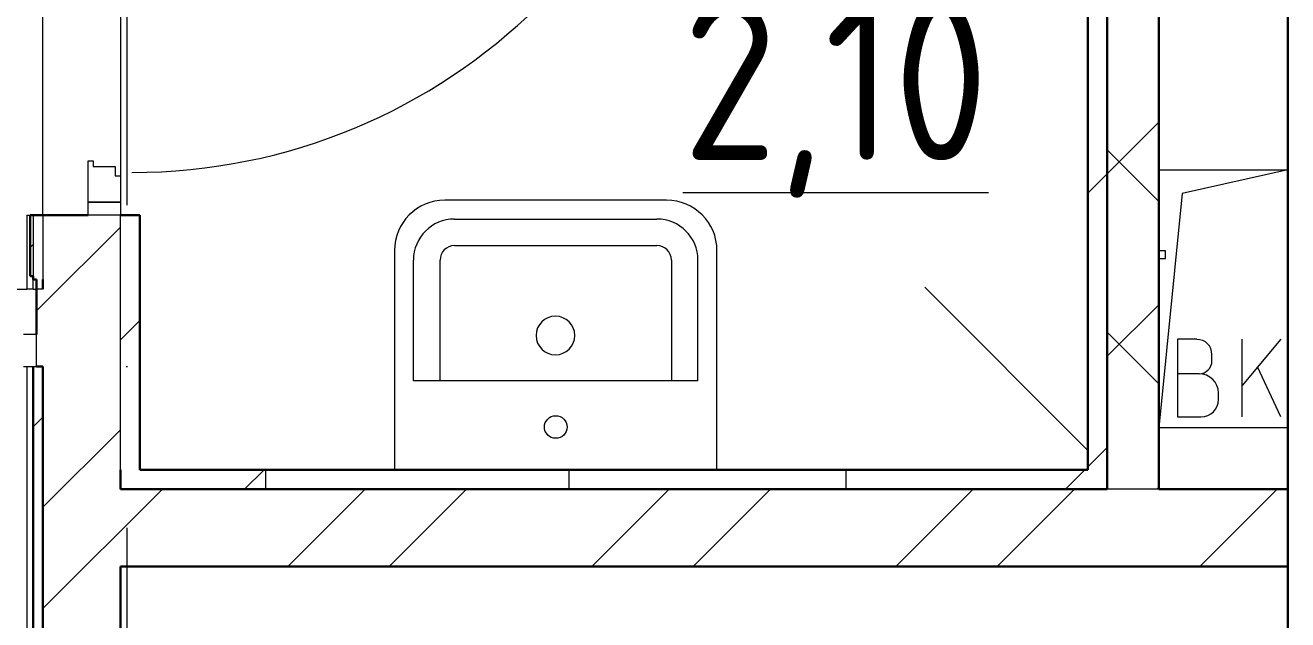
# Model space of a CAD drawing. Header units: millimetres. Extents: x -421858 to 614926, y -468665 to 141641.
# Drawn here: x 135569 to 137526, y 18570 to 19492 of the extents above; entities that cross this region are included whole.
import ezdxf

# ---------------------------------------------------------------- set-up
doc = ezdxf.new("R2010")
doc.units = ezdxf.units.MM
doc.linetypes.add('ADSK_Линия сетки', pattern=[25, 20, -2.5, 0, -2.5])
for name, color, linetype, lineweight in [('Двери', 252, 'Continuous', 9), ('Марки помещений', 252, 'Continuous', 20), ('Обобщенные модели', 252, 'Continuous', 18), ('Оборудование', 8, 'Continuous', 18), ('Ограждение', 252, 'Continuous', 9), ('Оси', 252, 'Continuous', 9), ('Перекрытие', 252, 'Continuous', 18), ('Стены внутренние', 7, 'Continuous', 18), ('Стены наружные', 7, 'Continuous', 18), ('Стены штриховка', 252, 'Continuous', 9)]:
    doc.layers.add(name, color=color, linetype=linetype, lineweight=lineweight)
doc.layers.add('Двери открывание', color=7, linetype='Continuous', lineweight=9, true_color=0xc0c0c0)
doc.styles.add('GOST Common_2', font='', dxfattribs={"width": 0.9, "height": 250})
doc.styles.get('GOST Common_2').set_extended_font_data('GOST type B')

# ---------------------------------------------------------------- blocks, each defined once
blk = doc.blocks.new('2 этаж')
at = {"color": 251, "lineweight": 18, "true_color": 0x636466}
for p, q in [((137326, 19267.7), (137526, 19267.7)), ((137526, 19267.7), (137362.2, 19230.9)), ((137362.2, 19230.9), (137326, 18867.7)), ((137385.2, 19005), (137355.2, 19005)), ((137355.2, 19005), (137355.2, 18885)), ((137515.2, 19005), (137455.2, 18933.5)), ((137455.2, 18885), (137455.2, 19005)), ((137408.5, 18971.6), (137408.5, 18981.6)), ((137388.5, 18951.6), (137355.2, 18951.6)), ((137515.2, 18885), (137479.2, 18962.1)), ((137418.5, 18911.6), (137418.5, 18921.6)), ((137355.2, 18885), (137391.8, 18885)), ((137526, 18867.7), (137326, 18867.7))]:
    blk.add_line(p, q, dxfattribs=at)
for centre, radius, start, end in [((137385.2, 18981.6), 23.3, 0, 90), ((137388.5, 18971.6), 20, 270, 0), ((137388.5, 18921.6), 30, 0, 90), ((137391.8, 18911.6), 26.7, 270, 0)]:
    blk.add_arc(centre, radius, start, end, dxfattribs=at)
at = {"layer": 'Двери', "color": 251, "true_color": 0x636466}
for p, q in [((135666, 19281.7), (135674, 19281.7)), ((135666, 19217.7), (135666, 19281.7)), ((135674, 19281.7), (135674, 19272.7)), ((135674, 19272.7), (135708, 19272.7)), ((135708, 19272.7), (135708, 19258.7)), ((135708, 19258.7), (135716, 19258.7)), ((135716, 19258.7), (135716, 19217.7)), ((135666, 19217.7), (135716, 19217.7)), ((135666, 19197.7), (135666, 19217.7)), ((135716, 19217.7), (135666, 19217.7)), ((135716, 19217.7), (135716, 19197.7)), ((135716, 19197.7), (135666, 19197.7)), ((135586, 19012.7), (135566, 19012.7)), ((135586, 18962.7), (135586, 19012.7)), ((135566, 18962.7), (135586, 18962.7))]:
    blk.add_line(p, q, dxfattribs=at)
at = {"layer": 'Двери открывание', "color": 251, "true_color": 0x636466}
blk.add_arc((135734, 20161.7), 898, 270, 358.8515, dxfattribs=at)
at = {"layer": 'Обобщенные модели', "color": 251, "true_color": 0x636466}
for p, q in [((136390.9, 19220.7), (136219, 19220.7)), ((136563, 19220.7), (136390.9, 19220.7)), ((136234, 19191.5), (136548, 19191.5)), ((136234, 19150.2), (136548, 19150.2)), ((136141, 19142.7), (136141, 18802.7)), ((136170.4, 18940.7), (136170.4, 19127.9)), ((136211.7, 18940.7), (136211.7, 19127.9)), ((136570.3, 19127.9), (136570.3, 18940.7)), ((136611.6, 18940.7), (136611.6, 19127.9)), ((136641, 18802.7), (136641, 19142.7)), ((136611.6, 18940.7), (136170.4, 18940.7))]:
    blk.add_line(p, q, dxfattribs=at)
blk.add_circle((136391, 18869), 17.5, dxfattribs=at)
for centre, radius, start, end in [((136219, 19142.7), 78, 90, 180), ((136563, 19142.7), 78, 0, 90), ((136234, 19127.9), 63.6, 90, 180), ((136548, 19127.9), 63.6, 0, 90), ((136234, 19127.9), 22.3, 90, 180), ((136548, 19127.9), 22.3, 0, 90), ((136390.6, 19010.9), 30, 0, 180), ((136390.6, 19010.9), 30, 180, 0)]:
    blk.add_arc(centre, radius, start, end, dxfattribs=at)
at = {"layer": 'Оборудование', "color": 251, "true_color": 0x636466}
for p, q in [((137336.3, 19142.4), (137326, 19142.4)), ((137326, 19130.1), (137336.3, 19130.1)), ((137336.3, 19130.1), (137336.3, 19142.4)), ((137216, 18832.7), (136963.2, 19085.6))]:
    blk.add_line(p, q, dxfattribs=at)
at = {"layer": 'Ограждение', "color": 251, "true_color": 0x636466}
for p, q in [((135571, 19197.7), (135576, 19197.7)), ((135571, 19197.7), (135571, 19082.7)), ((135581, 19082.7), (135581, 19097.7)), ((135581, 19082.7), (135571, 19082.7)), ((135571, 18962.7), (135571, 16157.7))]:
    blk.add_line(p, q, dxfattribs=at)
at = {"layer": 'Оси', "color": 251, "linetype": 'ADSK_Линия сетки', "ltscale": 100, "true_color": 0x636466}
for p, q in [((135726, 33713.4), (135726, -32263.4)), ((137526, 33713.4), (137526, -32263.4))]:
    blk.add_line(p, q, dxfattribs=at)
at = {"layer": 'Перекрытие', "color": 251, "ltscale": 100, "true_color": 0x636466}
for p, q in [((137326, 19267.7), (137526, 19267.7)), ((137526, 18867.7), (137326, 18867.7))]:
    blk.add_line(p, q, dxfattribs=at)
at = {"layer": 'Стены внутренние', "color": 251, "lineweight": 30, "true_color": 0x636466}
for p, q in [((137526, 18772.7), (137526, 20262.7)), ((137526, 18552.7), (137526, 18652.7))]:
    blk.add_line(p, q, dxfattribs=at)
at = {"layer": 'Стены наружные', "color": 251, "lineweight": 30, "true_color": 0x636466}
for p, q in [((137246, 18772.7), (137246, 20262.7)), ((137326, 20262.7), (137326, 18772.7)), ((137216, 18802.7), (137216, 20232.7)), ((135576, 19197.7), (135666, 19197.7)), ((135576, 19197.7), (135576, 19102.7)), ((135746, 19197.7), (135716, 19197.7)), ((135746, 18802.7), (135746, 19197.7)), ((135576, 19102.7), (135581, 19102.7)), ((135581, 19102.7), (135581, 19097.7)), ((135581, 19097.7), (135586, 19097.7)), ((135586, 19097.7), (135586, 19012.7)), ((135596, 19082.7), (135596, 19097.7)), ((135581, 16167.7), (135581, 18962.7)), ((135596, 18962.7), (135586, 18962.7)), ((135596, 18962.7), (135596, 16182.7)), ((135716, 18772.7), (135716, 18802.7)), ((135746, 18802.7), (137216, 18802.7)), ((137246, 18772.7), (135716, 18772.7)), ((137526, 18772.7), (137326, 18772.7)), ((137526, 18772.7), (137526, 18652.7)), ((137526, 18652.7), (135716, 18652.7)), ((135716, 18652.7), (135716, 18552.7))]:
    blk.add_line(p, q, dxfattribs=at)
at = {"layer": 'Стены наружные', "color": 251, "true_color": 0x636466}
for p, q in [((135596, 19197.7), (135596, 20227.7)), ((135716, 20166.7), (135716, 19258.7)), ((134556, 19082.7), (135571, 19082.7)), ((135581, 19082.7), (135586, 19082.7))]:
    blk.add_line(p, q, dxfattribs=at)
at = {"layer": 'Стены наружные', "color": 251, "linetype": 'Continuous', "lineweight": 9, "true_color": 0x636466}
for p, q in [((137246, 19261.5), (137326, 19341.5)), ((137326, 19218.8), (137246, 19298.8)), ((137216, 19231.5), (137246, 19261.5)), ((135596, 19059.1), (135716, 19179.1)), ((135576, 19147.1), (135581, 19152.1)), ((135586, 19049.1), (135596, 19059.1)), ((137246, 18978.6), (137326, 19058.6)), ((135716, 19004.3), (135746, 19034.3)), ((137326, 18936), (137246, 19016)), ((135581, 18869.3), (135596, 18884.3)), ((135596, 18744.8), (135716, 18864.8)), ((137216, 18807.2), (137246, 18837.2)), ((135908.7, 18772.7), (135938.7, 18802.7)), ((136412, 18772.7), (136412, 18802.7)), ((137181.5, 18772.7), (137211.5, 18802.7)), ((135716, 18707.6), (135781.1, 18772.7)), ((135975.4, 18652.7), (136095.4, 18772.7)), ((136132.6, 18652.7), (136252.6, 18772.7)), ((136446.9, 18652.7), (136566.9, 18772.7)), ((136604, 18652.7), (136724, 18772.7)), ((136918.3, 18652.7), (137038.3, 18772.7)), ((137075.5, 18652.7), (137195.5, 18772.7)), ((137323, 18772.7), (137326, 18775.8)), ((137389.8, 18652.7), (137509.8, 18772.7)), ((135661.1, 18652.7), (135716, 18707.6)), ((135596, 18587.6), (135661.1, 18652.7))]:
    blk.add_line(p, q, dxfattribs=at)
at = {"layer": 'Стены штриховка', "color": 251, "true_color": 0x636466}
for p, q in [((135581, 19197.7), (135581, 19102.7)), ((135596, 19197.7), (135596, 19097.7)), ((135716, 18802.7), (135716, 19197.7)), ((135596, 19082.7), (135586, 19082.7)), ((135941, 18802.7), (135941, 18772.7)), ((136841, 18802.7), (136841, 18772.7)), ((137326, 18772.7), (137246, 18772.7))]:
    blk.add_line(p, q, dxfattribs=at)
at = {"layer": 'Марки помещений', "color": 251, "true_color": 0x636466, "style": 'GOST Common_2', "width": 0.9}
blk.add_text('%%U2,10', height=250, dxfattribs=at).set_placement((136587.9, 19282.8))

msp = doc.modelspace()

# ---------------------------------------------------------------- block references
msp.add_blockref('2 этаж', (0, 0))

doc.saveas('drawing.dxf')
